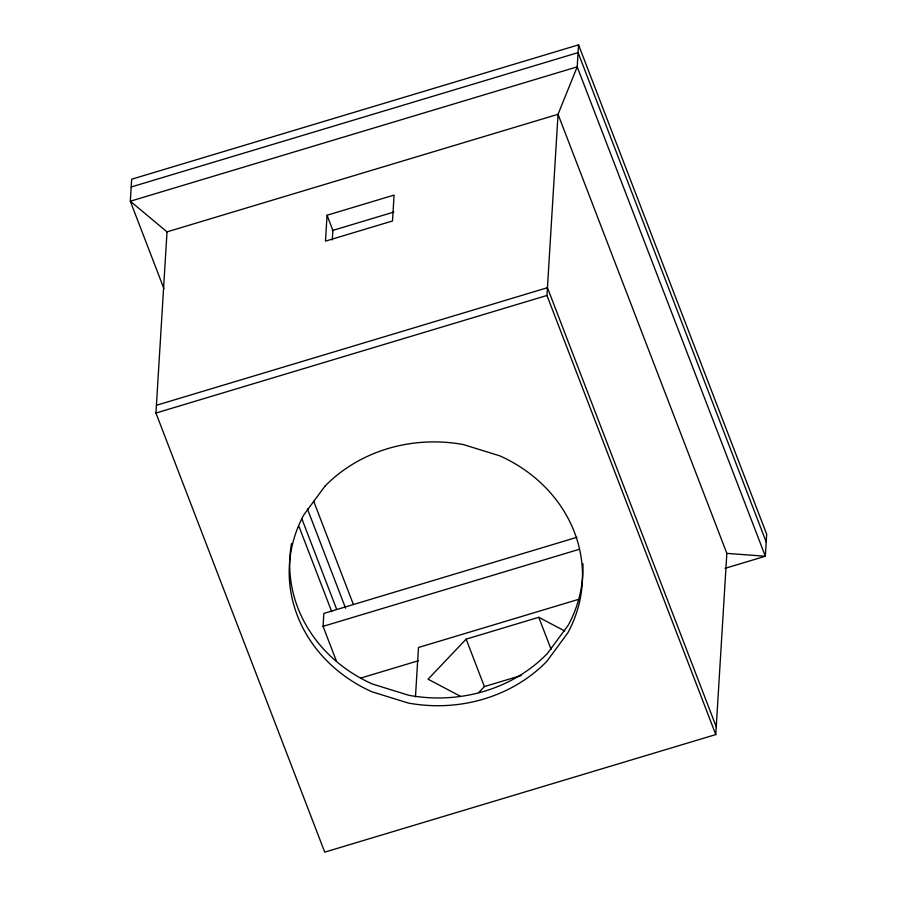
<?xml version="1.0" encoding="UTF-8"?>
<svg xmlns="http://www.w3.org/2000/svg" width="897" height="897" viewBox="0 0 897 897"><rect width="100%" height="100%" fill="white"/><g stroke="black" fill="none" stroke-linecap="round" stroke-linejoin="round"><path stroke-width="1.35" d="M578.554 44.85L577.208 66.849L558.046 114.289L726.85 553.382L715.772 734.576L324.736 852.15L155.943 413.046L167.021 231.863L130.312 201.22L131.657 179.221L578.554 44.85L766.688 534.231L765.343 556.23L725.079 568.339M327.057 215.246L325.476 241.136L392.505 220.976L394.086 195.086L327.057 215.246L332.877 230.383L332.294 239.925M336.397 661.033L323.066 626.353L323.851 613.402L576.928 537.314M415.468 696.801L418.484 647.488L577.814 599.588M715.772 734.576L546.968 295.472L558.046 114.289L167.021 231.863M564.673 630.972L538.772 617.304L466.16 639.135L428.06 679.197L460.127 696.117M478.684 692.596L484.391 686.586L521.37 675.463M131.186 186.991L578.083 52.62L766.206 542.001M332.249 230.574L393.839 212.062M156.414 405.287L547.439 287.713L716.243 726.805M155.943 413.046L546.968 295.472M323.066 626.353L578.812 549.446M360.863 678.042L418.439 660.73M726.85 553.382L765.343 556.23L577.208 66.849L130.312 201.22L163.927 288.655M538.772 617.304L551.094 649.361M466.16 639.135L484.391 686.586M313.692 501.255L353.396 604.544M307.402 508.879L345.603 608.256M301.997 519.139L336.633 609.231M299.06 526.696L331.699 611.597M582.915 563.697A146.704 131.859 3.5 0 1 568.317 625.097L547.271 653.621A146.704 131.859 3.5 0 1 408.729 695.276L372.39 684.007A146.704 131.859 3.5 0 1 291.503 543.582M324.916 486.241L303.87 514.755A146.704 131.859 3.5 0 0 371.919 691.778L408.258 703.035A146.704 131.859 3.5 0 0 546.789 661.381L567.835 632.867A146.704 131.859 3.5 0 0 499.786 455.844L463.446 444.587A146.704 131.859 3.5 0 0 324.916 486.241"/></g></svg>
